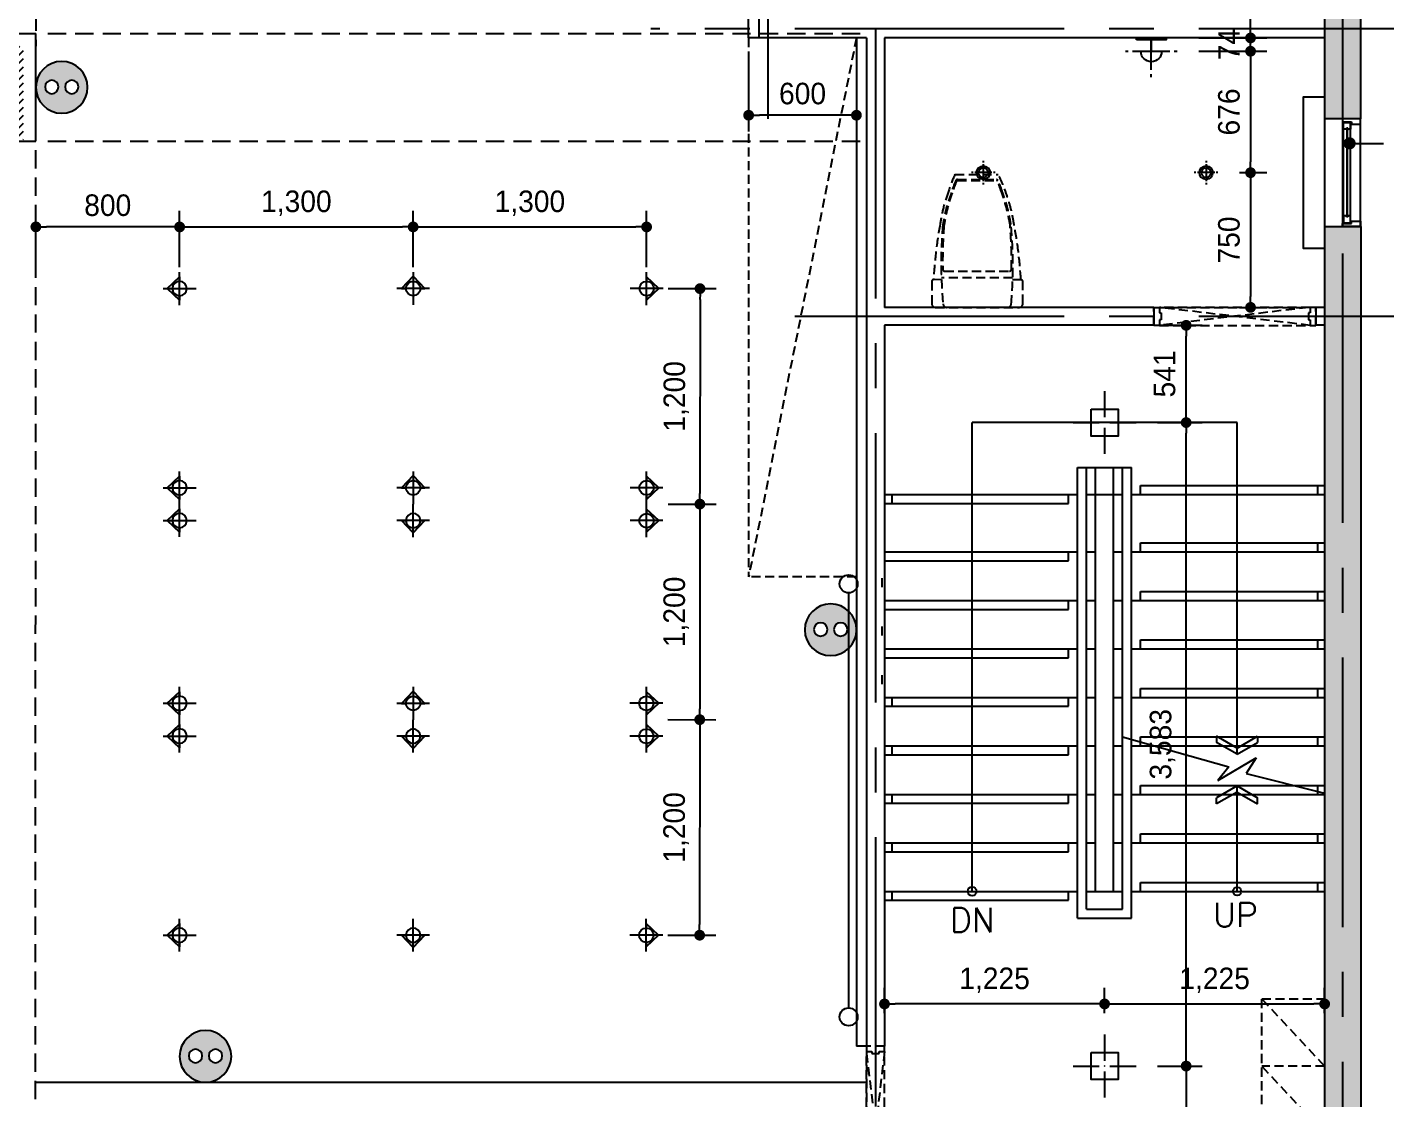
# Model space of a CAD drawing. Header units: millimetres. Extents: x -224448 to 1592092, y -164641 to 319001.
# Drawn here: x 162102 to 169665, y 153544 to 159510 of the extents above; entities that cross this region are included whole.
import ezdxf
from ezdxf.enums import TextEntityAlignment as Align

# ---------------------------------------------------------------- set-up
doc = ezdxf.new("R2010")
doc.units = ezdxf.units.MM
for name, pattern in [('CENTER2', [1.125, 0.75, -0.125, 0.125, -0.125]), ('HIDDEN', [9.525, 6.35, -3.175]), ('HIDDENX2', [19.05, 12.7, -6.35])]:
    doc.linetypes.add(name, pattern=pattern)
doc.layers.get('Defpoints').update_dxf_attribs({"color": 35})
for name, color, linetype in [('ARREA', 1, 'Continuous'), ('DIM', 3, 'Continuous'), ('I-CL-LIT', 7, 'Continuous'), ('I-LIGHT', 1, 'Continuous'), ('I-SYM', 4, 'Continuous'), ('I_CON', 2, 'Continuous'), ('I_FUR', 6, 'Continuous'), ('I_HAT', 8, 'Continuous'), ('I_WALL', 3, 'Continuous'), ('I_WIN', 5, 'Continuous'), ('LIG', 6, 'Continuous')]:
    doc.layers.add(name, color=color, linetype=linetype)
doc.styles.add('IABU-글꼴스타일', font='')
doc.styles.add('ROMANS', font='romans', dxfattribs={"height": 135})
doc.styles.get('IABU-글꼴스타일').set_extended_font_data('HY울릉도L')
doc.dimstyles.new('IABC-100 (SUB)', dxfattribs={"dimscale": 60, "dimtxt": 2, "dimasz": 1, "dimexe": 1.5, "dimexo": 2, "dimgap": 1, "dimtad": 1, "dimdec": 0, "dimdsep": 46, "dimlunit": 6, "dimtxsty": 'IABU-글꼴스타일', "dimblk": '1234_Dot', "dimcen": 1, "dimclrd": 4, "dimclre": 4, "dimclrt": 7, "dimadec": 0, "dimazin": 0, "dimtfac": 1, "dimtdec": 0, "dimtix": 1, "dimtmove": 2, "dimatfit": 3, "dimldrblk": '1234_Dot', "dimfxl": 2, "dimtolj": 1, "dimtzin": 0, "dimarcsym": 0})

# ---------------------------------------------------------------- blocks, each defined once
blk = doc.blocks.new('j 10')
at = {"layer": 'I_FUR', "color": 8, "linetype": 'HIDDEN', "ltscale": 8}
for p, q in [((300474.4, 48441.6), (300574.4, 48441.6)), ((300474.4, 48411.6), (300474.4, 48441.6)), ((300474.4, 48441.6), (300474.4, 48441.6)), ((300474.4, 48411.6), (300474.4, 47571.6)), ((300504.4, 48411.6), (300474.4, 48411.6)), ((300474.4, 47571.6), (300574.4, 48411.6)), ((300574.4, 47581.6), (300474.4, 48411.6)), ((300504.4, 48401.6), (300504.4, 48411.6)), ((300574.4, 48411.6), (300544.4, 48411.6)), ((300544.4, 48411.6), (300544.4, 48401.6)), ((300574.4, 48441.6), (300574.4, 48411.6)), ((300574.4, 47571.6), (300574.4, 48411.6)), ((300574.4, 48411.6), (300574.4, 47581.6)), ((300544.4, 48401.6), (300504.4, 48401.6)), ((300504.4, 47571.6), (300474.4, 47571.6)), ((300474.4, 47571.6), (300474.4, 47541.6)), ((300544.4, 47581.6), (300504.4, 47581.6)), ((300504.4, 47581.6), (300504.4, 47571.6)), ((300544.4, 47571.6), (300544.4, 47581.6)), ((300574.4, 47571.6), (300544.4, 47571.6)), ((300574.4, 47541.6), (300574.4, 47571.6)), ((300474.4, 47541.6), (300574.4, 47541.6)), ((300474.4, 47541.6), (300474.4, 47541.6))]:
    blk.add_line(p, q, dxfattribs=at)
blk = doc.blocks.new('ff')
at = {"layer": 'I_WIN', "linetype": 'Continuous'}
for p, q in [((43740, 8610), (43710, 8610)), ((43710, 8610), (43710, 8519.1)), ((43727.4, 8510.1), (43727.4, 8559.1)), ((43727.4, 8559.1), (43740, 8559.1)), ((43730.7, 8514.8), (43730.7, 8554.8)), ((43730.7, 8554.8), (43768.7, 8554.8)), ((44289.3, 8554.8), (43730.7, 8554.8)), ((43740, 8559.1), (43740, 8610)), ((43768.7, 8554.8), (43768.7, 8540.1)), ((44289.3, 8554.8), (44251.3, 8554.8)), ((44251.3, 8554.8), (44251.3, 8540.1)), ((44289.3, 8554.8), (44251.3, 8554.8)), ((44251.3, 8554.8), (44251.3, 8540.1)), ((44280, 8561.1), (44280, 8610)), ((44280, 8610), (44310, 8610)), ((44280, 8559), (44280, 8561.1)), ((44292.6, 8559), (44280, 8559)), ((44289.3, 8514.8), (44289.3, 8554.8)), ((44289.3, 8514.8), (44289.3, 8554.8)), ((44292.6, 8510), (44292.6, 8559)), ((44310, 8610), (44310, 8519.1)), ((44310, 8610), (44310, 8519)), ((43710, 8519.1), (43710, 8510.1)), ((43710, 8510.1), (43727.4, 8510.1)), ((43768.7, 8514.8), (43730.7, 8514.8)), ((44289.3, 8514.8), (43730.7, 8514.8)), ((43768.7, 8540.1), (43763.2, 8538.3)), ((43763.2, 8538.3), (43763.2, 8531.9)), ((44256.8, 8537.1), (43763.2, 8537.1)), ((43763.2, 8533.1), (44256.8, 8533.1)), ((43763.2, 8531.9), (43768.7, 8530.1)), ((43768.7, 8540.9), (43771.5, 8539.5)), ((43768.7, 8529.3), (43771.5, 8530.7)), ((43768.7, 8530.1), (43768.7, 8514.8)), ((43771.5, 8539.5), (43772, 8538.5)), ((43771.5, 8530.7), (43772, 8531.7)), ((43772, 8538.5), (43772.5, 8537.1)), ((43772, 8531.7), (43772.5, 8533.1)), ((44248, 8538.5), (44247.5, 8537.1)), ((44248, 8538.5), (44247.5, 8537.1)), ((44248, 8531.7), (44247.5, 8533.1)), ((44248, 8531.7), (44247.5, 8533.1)), ((44248.5, 8539.5), (44248, 8538.5)), ((44248.5, 8539.5), (44248, 8538.5)), ((44248.5, 8530.7), (44248, 8531.7)), ((44248.5, 8530.7), (44248, 8531.7)), ((44251.3, 8540.9), (44248.5, 8539.5)), ((44251.3, 8540.9), (44248.5, 8539.5)), ((44251.3, 8529.3), (44248.5, 8530.7)), ((44251.3, 8529.3), (44248.5, 8530.7)), ((44251.3, 8540.1), (44256.8, 8538.3)), ((44251.3, 8540.1), (44256.8, 8538.3)), ((44256.8, 8531.9), (44251.3, 8530.1)), ((44256.8, 8531.9), (44251.3, 8530.1)), ((44251.3, 8530.1), (44251.3, 8514.8)), ((44251.3, 8530.1), (44251.3, 8514.8)), ((44251.3, 8514.8), (44289.3, 8514.8)), ((44251.3, 8514.8), (44289.3, 8514.8)), ((44254.8, 8537.1), (44254.8, 8533.1)), ((44254.8, 8537.1), (44254.8, 8533.1)), ((44256.8, 8538.3), (44256.8, 8531.9)), ((44256.8, 8538.3), (44256.8, 8531.9)), ((44310, 8510), (44292.6, 8510)), ((44310, 8519.1), (44310, 8510.1)), ((44310, 8519), (44310, 8510))]:
    blk.add_line(p, q, dxfattribs=at)
blk.add_lwpolyline([(44310, 8610), (43710, 8610), (43710, 8510.1), (44310, 8510.1)], dxfattribs=at)
blk = doc.blocks.new('l2')
blk.add_circle((354296.1, 53893.4), 37.5)
at = {"layer": 'I-CL-LIT', "color": 1}
for p, q in [((354296.1, 53959), (354296.1, 53950.3)), ((354296.1, 53941.5), (354296.1, 53845.2)), ((354239.2, 53893.4), (354230.5, 53893.4)), ((354344.3, 53893.4), (354248, 53893.4)), ((354361.8, 53893.4), (354353.1, 53893.4)), ((354296.1, 53836.4), (354296.1, 53827.7))]:
    blk.add_line(p, q, dxfattribs=at)
blk.add_circle((354296.1, 53893.4), 26.3, dxfattribs=at)
blk = doc.blocks.new('SP01')
at = {"layer": 'I-LIGHT'}
blk.add_hatch(color=1, dxfattribs=at).paths.add_polyline_path([(2182615.6, -1632809.5), (2182550.9, -1632878.3), (2182575.6, -1632878.3, -1), (2182655.6, -1632878.3), (2182680.2, -1632878.3)])
at = {"layer": 'I-LIGHT', "color": 1}
for p, q in [((2182615.6, -1632809.5), (2182550.9, -1632878.3)), ((2182615.6, -1632786.8), (2182615.6, -1632969.8)), ((2182615.6, -1632809.5), (2182680.2, -1632878.3)), ((2182707.1, -1632878.3), (2182524.1, -1632878.3)), ((2182550.9, -1632878.3), (2182575.6, -1632878.3)), ((2182655.6, -1632878.3), (2182680.2, -1632878.3))]:
    blk.add_line(p, q, dxfattribs=at)
at = {"layer": 'I-LIGHT', "color": 4}
blk.add_circle((2182615.6, -1632878.3), 40, dxfattribs=at)
blk = doc.blocks.new('콘센트')
at = {"ltscale": 50}
h = blk.add_hatch(color=150, dxfattribs=at)
h.dxf.hatch_style = 1
edge = h.paths.add_edge_path()
edge.add_arc((-34286.2, -6087.5), 100, 0, 360)
edge = h.paths.add_edge_path(flags=16)
edge.add_arc((-34247.6, -6089), 26, 0, 360)
edge = h.paths.add_edge_path(flags=16)
edge.add_arc((-34324.9, -6089), 26, 0, 360)
at = {"color": 150, "ltscale": 50}
for centre, radius in [((-34286.2, -6087.5), 100), ((-34324.9, -6089), 26), ((-34247.6, -6089), 26)]:
    blk.add_circle(centre, radius, dxfattribs=at)
blk = doc.blocks.new('j855')
at = {"layer": 'I-LIGHT'}
for p, q in [((96735.3, 140572.4), (96735.3, 140427.4)), ((96560.3, 140397.4), (96705.3, 140397.4)), ((96735.3, 140398.4), (96735.3, 140396.4)), ((96765.3, 140397.4), (96910.3, 140397.4)), ((96735.3, 140367.4), (96735.3, 140222.4))]:
    blk.add_line(p, q, dxfattribs=at)
at = {"layer": 'I-LIGHT', "ltscale": 50}
blk.add_lwpolyline([(96660.3, 140472.4), (96810.3, 140472.4), (96810.3, 140322.4), (96660.3, 140322.4)], close=True, dxfattribs=at)
at = {"layer": 'I-LIGHT'}
blk.add_lwpolyline([(96736.3, 140397.4), (96735.3, 140397.4), (96734.3, 140397.4)], dxfattribs=at)
blk = doc.blocks.new('B-03')
at = {"layer": 'LIG', "color": 1}
for p, q in [((0, 218.1), (0, 202.1)), ((0, 178.1), (0, 10)), ((-144, 74.1), (-128, 74.1)), ((-104, 74.1), (104, 74.1)), ((128, 74.1), (144, 74.1))]:
    blk.add_line(p, q, dxfattribs=at)
at = {"layer": 'LIG', "color": 6}
for p, q in [((-58.5, 73.9), (58.5, 73.9)), ((0, 10), (0, 73.9))]:
    blk.add_line(p, q, dxfattribs=at)
at = {"layer": 'LIG', "color": 3}
blk.add_lwpolyline([(-82.7, 10), (-82.7, 0), (82.7, 0), (82.7, 10)], close=True, dxfattribs=at)
at = {"layer": 'LIG', "color": 6}
blk.add_arc((0, 73.9), 58.5, 0, 180, dxfattribs=at)
blk = doc.blocks.new('j512')
at = {"layer": 'LIG'}
blk.add_blockref('B-03', (99844, 140240), dxfattribs=at)
blk = doc.blocks.new('1234_Dot')
at = {"color": 0, "linetype": 'ByBlock', "lineweight": -2}
blk.add_line((-0.5, 0), (-1, 0), dxfattribs=at)
at = {"color": 0, "linetype": 'ByBlock', "const_width": 0.5}
blk.add_lwpolyline([(-0.25, 0, 1), (0.25, 0, 1)], format="xyb", close=True, dxfattribs=at)
blk = doc.blocks.new('*D634')
at = {"layer": 'Defpoints', "color": 0, "ltscale": 50, "transparency": 16777216}
for p in [(168274.9, 153726.6), (168310.1, 152600.4), (168554, 152600.4)]:
    blk.add_point(p, dxfattribs=at)
at = {"layer": 'DIM', "color": 4, "lineweight": -2, "ltscale": 50, "transparency": 16777216}
for p, q in [((168394.9, 153726.6), (168644, 153726.6)), ((168554, 153666.6), (168554, 152660.4)), ((168430.1, 152600.4), (168644, 152600.4))]:
    blk.add_line(p, q, dxfattribs=at)
at = {"layer": 'DIM', "color": 4, "lineweight": -2, "ltscale": 50, "transparency": 16777216, "xscale": 60, "yscale": 60, "zscale": 60}
for p, rotation in [((168554, 153726.6), 90), ((168554, 152600.4), 270)]:
    blk.add_blockref('1234_Dot', p, dxfattribs=dict(at, rotation=rotation))
at = {"layer": 'DIM', "color": 7, "ltscale": 50, "transparency": 16777216, "insert": (168422.5, 153163.5), "char_height": 120, "attachment_point": 5, "rotation": 90, "style": 'IABU-글꼴스타일'}
blk.add_mtext('\\A1;1,126', dxfattribs=at)
blk = doc.blocks.new('*D635')
at = {"layer": 'Defpoints', "color": 0, "ltscale": 50, "transparency": 16777216}
for p in [(168274.9, 157309.3), (168554, 157309.3), (168274.9, 153726.6)]:
    blk.add_point(p, dxfattribs=at)
at = {"layer": 'DIM', "color": 4, "lineweight": -2, "ltscale": 50, "transparency": 16777216}
for p, q in [((168394.9, 157309.3), (168644, 157309.3)), ((168554, 153786.6), (168554, 157249.3)), ((168394.9, 153726.6), (168644, 153726.6))]:
    blk.add_line(p, q, dxfattribs=at)
at = {"layer": 'DIM', "color": 4, "lineweight": -2, "ltscale": 50, "transparency": 16777216, "xscale": 60, "yscale": 60, "zscale": 60}
for p, rotation in [((168554, 157309.3), 90), ((168554, 153726.6), 270)]:
    blk.add_blockref('1234_Dot', p, dxfattribs=dict(at, rotation=rotation))
at = {"layer": 'DIM', "color": 7, "ltscale": 50, "transparency": 16777216, "insert": (168422.5, 155517.9), "char_height": 120, "attachment_point": 5, "rotation": 90, "style": 'IABU-글꼴스타일'}
blk.add_mtext('\\A1;3,583', dxfattribs=at)
blk = doc.blocks.new('*D636')
at = {"layer": 'Defpoints', "color": 0, "ltscale": 50, "transparency": 16777216}
for p in [(168274.9, 157850.5), (168554, 157850.5), (168274.9, 157309.3)]:
    blk.add_point(p, dxfattribs=at)
at = {"layer": 'DIM', "color": 4, "lineweight": -2, "ltscale": 50, "transparency": 16777216}
for p, q in [((168394.9, 157850.5), (168644, 157850.5)), ((168554, 157369.3), (168554, 157790.5)), ((168394.9, 157309.3), (168644, 157309.3))]:
    blk.add_line(p, q, dxfattribs=at)
at = {"layer": 'DIM', "color": 4, "lineweight": -2, "ltscale": 50, "transparency": 16777216, "xscale": 60, "yscale": 60, "zscale": 60}
for p, rotation in [((168554, 157850.5), 90), ((168554, 157309.3), 270)]:
    blk.add_blockref('1234_Dot', p, dxfattribs=dict(at, rotation=rotation))
at = {"layer": 'DIM', "color": 7, "ltscale": 50, "transparency": 16777216, "insert": (168434, 157579.9), "char_height": 120, "attachment_point": 5, "rotation": 90, "style": 'IABU-글꼴스타일'}
blk.add_mtext('\\A1;541', dxfattribs=at)
blk = doc.blocks.new('*D637')
at = {"layer": 'Defpoints', "color": 0, "ltscale": 50, "transparency": 16777216}
for p in [(166874.9, 154072.3), (166874.9, 153901.6), (168099.9, 153901.6)]:
    blk.add_point(p, dxfattribs=at)
at = {"layer": 'DIM', "color": 4, "lineweight": -2, "ltscale": 50, "transparency": 16777216}
for p, q in [((166874.9, 154021.6), (166874.9, 154162.3)), ((168099.9, 154021.6), (168099.9, 154162.3)), ((168039.9, 154072.3), (166934.9, 154072.3))]:
    blk.add_line(p, q, dxfattribs=at)
at = {"layer": 'DIM', "color": 4, "lineweight": -2, "ltscale": 50, "transparency": 16777216, "xscale": 60, "yscale": 60, "zscale": 60, "rotation": 180}
blk.add_blockref('1234_Dot', (166874.9, 154072.3), dxfattribs=at)
at = {"layer": 'DIM', "color": 4, "lineweight": -2, "ltscale": 50, "transparency": 16777216, "xscale": 60, "yscale": 60, "zscale": 60}
blk.add_blockref('1234_Dot', (168099.9, 154072.3), dxfattribs=at)
at = {"layer": 'DIM', "color": 7, "ltscale": 50, "transparency": 16777216, "insert": (167487.4, 154203.7), "char_height": 120, "attachment_point": 5, "style": 'IABU-글꼴스타일'}
blk.add_mtext('\\A1;1,225', dxfattribs=at)
blk = doc.blocks.new('*D638')
at = {"layer": 'Defpoints', "color": 0, "ltscale": 50, "transparency": 16777216}
for p in [(169324.9, 154072.3), (168099.9, 153901.6), (169324.9, 153901.6)]:
    blk.add_point(p, dxfattribs=at)
at = {"layer": 'DIM', "color": 4, "lineweight": -2, "ltscale": 50, "transparency": 16777216}
for p, q in [((168099.9, 154021.6), (168099.9, 154162.3)), ((169324.9, 154021.6), (169324.9, 154162.3)), ((168159.9, 154072.3), (169264.9, 154072.3))]:
    blk.add_line(p, q, dxfattribs=at)
at = {"layer": 'DIM', "color": 4, "lineweight": -2, "ltscale": 50, "transparency": 16777216, "xscale": 60, "yscale": 60, "zscale": 60, "rotation": 180}
blk.add_blockref('1234_Dot', (168099.9, 154072.3), dxfattribs=at)
at = {"layer": 'DIM', "color": 4, "lineweight": -2, "ltscale": 50, "transparency": 16777216, "xscale": 60, "yscale": 60, "zscale": 60}
blk.add_blockref('1234_Dot', (169324.9, 154072.3), dxfattribs=at)
at = {"layer": 'DIM', "color": 7, "ltscale": 50, "transparency": 16777216, "insert": (168712.4, 154203.7), "char_height": 120, "attachment_point": 5, "style": 'IABU-글꼴스타일'}
blk.add_mtext('\\A1;1,225', dxfattribs=at)
blk = doc.blocks.new('*D639')
at = {"layer": 'Defpoints', "color": 0, "ltscale": 50, "transparency": 16777216}
for p in [(168504, 159376.4), (168730.6, 158700.5), (168912.5, 158700.5)]:
    blk.add_point(p, dxfattribs=at)
at = {"layer": 'DIM', "color": 4, "lineweight": -2, "ltscale": 50, "transparency": 16777216}
for p, q in [((168624, 159376.4), (169002.5, 159376.4)), ((168912.5, 159316.4), (168912.5, 158760.5)), ((168850.6, 158700.5), (169002.5, 158700.5))]:
    blk.add_line(p, q, dxfattribs=at)
at = {"layer": 'DIM', "color": 4, "lineweight": -2, "ltscale": 50, "transparency": 16777216, "xscale": 60, "yscale": 60, "zscale": 60}
for p, rotation in [((168912.5, 159376.4), 90), ((168912.5, 158700.5), 270)]:
    blk.add_blockref('1234_Dot', p, dxfattribs=dict(at, rotation=rotation))
at = {"layer": 'DIM', "color": 7, "ltscale": 50, "transparency": 16777216, "insert": (168792.5, 159038.5), "char_height": 120, "attachment_point": 5, "rotation": 90, "style": 'IABU-글꼴스타일'}
blk.add_mtext('\\A1;676', dxfattribs=at)
blk = doc.blocks.new('*D640')
at = {"layer": 'Defpoints', "color": 0, "ltscale": 50, "transparency": 16777216}
for p in [(168730.6, 158700.5), (168730.6, 157950.5), (168912.5, 157950.5)]:
    blk.add_point(p, dxfattribs=at)
at = {"layer": 'DIM', "color": 4, "lineweight": -2, "ltscale": 50, "transparency": 16777216}
for p, q in [((168850.6, 158700.5), (169002.5, 158700.5)), ((168912.5, 158640.5), (168912.5, 158010.5)), ((168850.6, 157950.5), (169002.5, 157950.5))]:
    blk.add_line(p, q, dxfattribs=at)
at = {"layer": 'DIM', "color": 4, "lineweight": -2, "ltscale": 50, "transparency": 16777216, "xscale": 60, "yscale": 60, "zscale": 60}
for p, rotation in [((168912.5, 158700.5), 90), ((168912.5, 157950.5), 270)]:
    blk.add_blockref('1234_Dot', p, dxfattribs=dict(at, rotation=rotation))
at = {"layer": 'DIM', "color": 7, "ltscale": 50, "transparency": 16777216, "insert": (168792.5, 158325.5), "char_height": 120, "attachment_point": 5, "rotation": 90, "style": 'IABU-글꼴스타일'}
blk.add_mtext('\\A1;750', dxfattribs=at)
blk = doc.blocks.new('*D641')
at = {"layer": 'Defpoints', "color": 0, "ltscale": 50, "transparency": 16777216}
for p in [(168504, 159450.5), (168912.5, 159450.5), (168504, 159376.4)]:
    blk.add_point(p, dxfattribs=at)
at = {"layer": 'DIM', "color": 4, "lineweight": -2, "ltscale": 50, "transparency": 16777216}
for p, q in [((168912.5, 159510.5), (168912.5, 159570.5)), ((168624, 159450.5), (169002.5, 159450.5)), ((168912.5, 159376.4), (168912.5, 159450.5)), ((168624, 159376.4), (169002.5, 159376.4)), ((168912.5, 159316.4), (168912.5, 159256.4))]:
    blk.add_line(p, q, dxfattribs=at)
at = {"layer": 'DIM', "color": 4, "lineweight": -2, "ltscale": 50, "transparency": 16777216, "xscale": 60, "yscale": 60, "zscale": 60}
for p, rotation in [((168912.5, 159450.5), 270), ((168912.5, 159376.4), 90)]:
    blk.add_blockref('1234_Dot', p, dxfattribs=dict(at, rotation=rotation))
at = {"layer": 'DIM', "color": 7, "ltscale": 50, "transparency": 16777216, "insert": (168792.5, 159413.5), "char_height": 120, "attachment_point": 5, "rotation": 90, "style": 'IABU-글꼴스타일'}
blk.add_mtext('\\A1;74', dxfattribs=at)
blk = doc.blocks.new('*D883')
at = {"layer": 'Defpoints', "color": 0, "ltscale": 50, "transparency": 16777216}
for p in [(166118.6, 159450.5), (166718.6, 159450.5), (166118.6, 159020.2)]:
    blk.add_point(p, dxfattribs=at)
at = {"layer": 'DIM', "color": 4, "lineweight": -2, "ltscale": 50, "transparency": 16777216}
for p, q in [((166118.6, 159330.5), (166118.6, 158930.2)), ((166718.6, 159330.5), (166718.6, 158930.2)), ((166658.6, 159020.2), (166178.6, 159020.2))]:
    blk.add_line(p, q, dxfattribs=at)
at = {"layer": 'DIM', "color": 4, "lineweight": -2, "ltscale": 50, "transparency": 16777216, "xscale": 60, "yscale": 60, "zscale": 60, "rotation": 180}
blk.add_blockref('1234_Dot', (166118.6, 159020.2), dxfattribs=at)
at = {"layer": 'DIM', "color": 4, "lineweight": -2, "ltscale": 50, "transparency": 16777216, "xscale": 60, "yscale": 60, "zscale": 60}
blk.add_blockref('1234_Dot', (166718.6, 159020.2), dxfattribs=at)
at = {"layer": 'DIM', "color": 7, "ltscale": 50, "transparency": 16777216, "insert": (166418.6, 159140.2), "char_height": 120, "attachment_point": 5, "style": 'IABU-글꼴스타일'}
blk.add_mtext('\\A1;600', dxfattribs=at)
blk = doc.blocks.new('*D1012')
at = {"layer": 'Defpoints', "color": 0, "ltscale": 50, "transparency": 16777216}
for p in [(164251.1, 158398.3), (162951.1, 158055), (164251.1, 158055)]:
    blk.add_point(p, dxfattribs=at)
at = {"layer": 'DIM', "color": 4, "lineweight": -2, "ltscale": 50, "transparency": 16777216}
for p, q in [((162951.1, 158175), (162951.1, 158488.3)), ((164251.1, 158175), (164251.1, 158488.3)), ((163011.1, 158398.3), (164191.1, 158398.3))]:
    blk.add_line(p, q, dxfattribs=at)
at = {"layer": 'DIM', "color": 4, "lineweight": -2, "ltscale": 50, "transparency": 16777216, "xscale": 60, "yscale": 60, "zscale": 60, "rotation": 180}
blk.add_blockref('1234_Dot', (162951.1, 158398.3), dxfattribs=at)
at = {"layer": 'DIM', "color": 4, "lineweight": -2, "ltscale": 50, "transparency": 16777216, "xscale": 60, "yscale": 60, "zscale": 60}
blk.add_blockref('1234_Dot', (164251.1, 158398.3), dxfattribs=at)
at = {"layer": 'DIM', "color": 7, "ltscale": 50, "transparency": 16777216, "insert": (163601.1, 158529.8), "char_height": 120, "attachment_point": 5, "style": 'IABU-글꼴스타일'}
blk.add_mtext('\\A1;1,300', dxfattribs=at)
blk = doc.blocks.new('*D1013')
at = {"layer": 'Defpoints', "color": 0, "ltscale": 50, "transparency": 16777216}
for p in [(162150.9, 158398.7), (162150.7, 158055.6), (162951.1, 158055.2)]:
    blk.add_point(p, dxfattribs=at)
at = {"layer": 'DIM', "color": 4, "lineweight": -2, "ltscale": 50, "transparency": 16777216}
for p, q in [((162150.7, 158175.6), (162150.9, 158488.7)), ((162951.1, 158175.2), (162951.3, 158488.3)), ((162891.3, 158398.4), (162210.9, 158398.7))]:
    blk.add_line(p, q, dxfattribs=at)
at = {"layer": 'DIM', "color": 4, "lineweight": -2, "ltscale": 50, "transparency": 16777216, "xscale": 60, "yscale": 60, "zscale": 60}
for p, rotation in [((162150.9, 158398.7), 179.9718448280554), ((162951.3, 158398.3), 359.9718448280553)]:
    blk.add_blockref('1234_Dot', p, dxfattribs=dict(at, rotation=rotation))
at = {"layer": 'DIM', "color": 7, "ltscale": 50, "transparency": 16777216, "insert": (162551.1, 158518.5), "char_height": 120, "attachment_point": 5, "rotation": 359.97184, "style": 'IABU-글꼴스타일'}
blk.add_mtext('\\A1;800', dxfattribs=at)
blk = doc.blocks.new('*D1014')
at = {"layer": 'Defpoints', "color": 0, "ltscale": 50, "transparency": 16777216}
for p in [(165550.6, 158398.3), (164251.1, 158055.2), (165550.6, 158055.2)]:
    blk.add_point(p, dxfattribs=at)
at = {"layer": 'DIM', "color": 4, "lineweight": -2, "ltscale": 50, "transparency": 16777216}
for p, q in [((164251.1, 158175.2), (164251.1, 158488.3)), ((165550.6, 158175.2), (165550.6, 158488.3)), ((164311.1, 158398.3), (165490.6, 158398.3))]:
    blk.add_line(p, q, dxfattribs=at)
at = {"layer": 'DIM', "color": 4, "lineweight": -2, "ltscale": 50, "transparency": 16777216, "xscale": 60, "yscale": 60, "zscale": 60, "rotation": 180}
blk.add_blockref('1234_Dot', (164251.1, 158398.3), dxfattribs=at)
at = {"layer": 'DIM', "color": 4, "lineweight": -2, "ltscale": 50, "transparency": 16777216, "xscale": 60, "yscale": 60, "zscale": 60}
blk.add_blockref('1234_Dot', (165550.6, 158398.3), dxfattribs=at)
at = {"layer": 'DIM', "color": 7, "ltscale": 50, "transparency": 16777216, "insert": (164900.9, 158529.8), "char_height": 120, "attachment_point": 5, "style": 'IABU-글꼴스타일'}
blk.add_mtext('\\A1;1,300', dxfattribs=at)
blk = doc.blocks.new('*D1015')
at = {"layer": 'Defpoints', "color": 0, "ltscale": 50, "transparency": 16777216}
for p in [(165550.6, 158055), (165549.9, 156855.2), (165847.1, 156855.1)]:
    blk.add_point(p, dxfattribs=at)
at = {"layer": 'DIM', "color": 4, "lineweight": -2, "ltscale": 50, "transparency": 16777216}
for p, q in [((165670.6, 158054.9), (165937.8, 158054.8)), ((165847.8, 157994.8), (165847.2, 156915.1)), ((165669.9, 156855.2), (165937.1, 156855))]:
    blk.add_line(p, q, dxfattribs=at)
at = {"layer": 'DIM', "color": 4, "lineweight": -2, "ltscale": 50, "transparency": 16777216, "xscale": 60, "yscale": 60, "zscale": 60}
for p, rotation in [((165847.8, 158054.8), 89.96723313419238), ((165847.1, 156855.1), 269.9672331341924)]:
    blk.add_blockref('1234_Dot', p, dxfattribs=dict(at, rotation=rotation))
at = {"layer": 'DIM', "color": 7, "ltscale": 50, "transparency": 16777216, "insert": (165716, 157455), "char_height": 120, "attachment_point": 5, "rotation": 89.96723, "style": 'IABU-글꼴스타일'}
blk.add_mtext('\\A1;1,200', dxfattribs=at)
blk = doc.blocks.new('*D1016')
at = {"layer": 'Defpoints', "color": 0, "ltscale": 50, "transparency": 16777216}
for p in [(165549.9, 156855.2), (165549.2, 155655.2), (165846.4, 155655.1)]:
    blk.add_point(p, dxfattribs=at)
at = {"layer": 'DIM', "color": 4, "lineweight": -2, "ltscale": 50, "transparency": 16777216}
for p, q in [((165669.9, 156855.2), (165937.1, 156855)), ((165847.1, 156795.1), (165846.5, 155715.1)), ((165669.2, 155655.2), (165936.4, 155655))]:
    blk.add_line(p, q, dxfattribs=at)
at = {"layer": 'DIM', "color": 4, "lineweight": -2, "ltscale": 50, "transparency": 16777216, "xscale": 60, "yscale": 60, "zscale": 60}
for p, rotation in [((165847.1, 156855.1), 89.96723313419285), ((165846.4, 155655.1), 269.9672331341929)]:
    blk.add_blockref('1234_Dot', p, dxfattribs=dict(at, rotation=rotation))
at = {"layer": 'DIM', "color": 7, "ltscale": 50, "transparency": 16777216, "insert": (165715.4, 156255.1), "char_height": 120, "attachment_point": 5, "rotation": 89.96723, "style": 'IABU-글꼴스타일'}
blk.add_mtext('\\A1;1,200', dxfattribs=at)
blk = doc.blocks.new('*D1017')
at = {"layer": 'Defpoints', "color": 0, "ltscale": 50, "transparency": 16777216}
for p in [(165549.2, 155655.2), (165548.6, 154455.2), (165845.8, 154455.1)]:
    blk.add_point(p, dxfattribs=at)
at = {"layer": 'DIM', "color": 4, "lineweight": -2, "ltscale": 50, "transparency": 16777216}
for p, q in [((165669.2, 155655.2), (165936.4, 155655)), ((165846.4, 155595.1), (165845.8, 154515.1)), ((165668.6, 154455.2), (165935.8, 154455))]:
    blk.add_line(p, q, dxfattribs=at)
at = {"layer": 'DIM', "color": 4, "lineweight": -2, "ltscale": 50, "transparency": 16777216, "xscale": 60, "yscale": 60, "zscale": 60}
for p, rotation in [((165846.4, 155655.1), 89.96723313419231), ((165845.8, 154455.1), 269.9672331341923)]:
    blk.add_blockref('1234_Dot', p, dxfattribs=dict(at, rotation=rotation))
at = {"layer": 'DIM', "color": 7, "ltscale": 50, "transparency": 16777216, "insert": (165714.7, 155055.1), "char_height": 120, "attachment_point": 5, "rotation": 89.96723, "style": 'IABU-글꼴스타일'}
blk.add_mtext('\\A1;1,200', dxfattribs=at)

msp = doc.modelspace()

# ---------------------------------------------------------------- hatches: boundary and pattern name
at = {"layer": 'I-SYM', "linetype": 'Continuous', "ltscale": 0.5}
h = msp.add_hatch(color=9, dxfattribs=at)
h.dxf.hatch_style = 1
edge = h.paths.add_edge_path()
edge.add_arc((169463.923, 158863.591), 34.266, 0, 360)
at = {"layer": 'I_HAT', "true_color": 0x000000}
h = msp.add_hatch(color=18, dxfattribs=at)
h.dxf.hatch_style = 1
h.paths.add_polyline_path([(169524.894, 159500.492), (169424.894, 159500.492), (169424.894, 159000.492), (169433.974, 159000.492), (169524.894, 159000.492)])
h.paths.add_polyline_path([(169424.894, 159500.492), (169324.894, 159500.492), (169324.894, 159350.492), (169324.894, 159000.492), (169424.894, 159000.492)])
h.paths.add_polyline_path([(169524.894, 163150.492), (169424.894, 163150.492), (169424.894, 159500.492), (169524.894, 159500.492)])
h.paths.add_polyline_path([(169424.894, 163150.492), (169324.894, 163150.492), (169324.894, 162150.492), (169324.894, 159500.492), (169424.894, 159500.492)])
h.paths.add_polyline_path([(169524.894, 164400.492), (169424.894, 164400.492), (169424.894, 164300.492), (169524.894, 164300.492)])
h.paths.add_polyline_path([(169424.894, 164400.492), (168924.894, 164400.492), (168924.894, 164300.492), (169424.894, 164300.492)])
h.paths.add_polyline_path([(169424.894, 164300.492), (168924.894, 164300.492), (168924.894, 164200.492), (169324.894, 164200.492), (169324.894, 163150.492), (169424.894, 163150.492)])
h.paths.add_polyline_path([(169524.894, 164200.492), (169524.894, 164300.492), (169424.894, 164300.492), (169424.894, 163150.492), (169524.894, 163150.492)])
at = {"layer": 'I_HAT'}
h = msp.add_hatch(dxfattribs=at)
h.set_pattern_fill('ANSI31', color=256, scale=10)
h.set_pattern_definition([(45, (33682.13, 10146.922), (-22.4506403, 22.4506403), [])])
h.paths.add_polyline_path([(162081.116, 159405.492), (161758.116, 159405.492), (161758.116, 158885.492), (162081.116, 158885.492)])
h.paths.add_polyline_path([(162078.116, 152780.492), (161758.116, 152780.492), (161758.116, 152600.492), (162078.116, 152600.492)])
h.paths.add_polyline_path([(162078.116, 152600.492), (161758.116, 152600.492), (161758.116, 152500.492), (162078.116, 152500.492)])
h.paths.add_polyline_path([(162078.116, 152500.412), (161758.116, 152500.412), (161758.116, 152495.728), (162078.116, 152495.728)])
h.paths.add_polyline_path([(162078.116, 152495.728), (161758.116, 152495.728), (161758.116, 152477.374), (162078.116, 152477.374)])
h.paths.add_polyline_path([(162078.116, 152477.374), (161758.116, 152477.374), (161758.116, 152473.374), (162078.116, 152473.374)])
h.paths.add_polyline_path([(162078.116, 152473.374), (161758.116, 152473.374), (161758.116, 152455.728), (162078.116, 152455.728)])
h.paths.add_polyline_path([(162078.116, 152455.728), (161758.116, 152455.728), (161758.116, 152400.492), (162078.116, 152400.492)])
h.paths.add_polyline_path([(161551.22, 155574.42), (161551.22, 156091.563), (161348.363, 156091.563), (161348.363, 155574.42)], flags=9)
h.paths.add_polyline_path([(161551.22, 152402.706), (161551.22, 152771.277), (161371.22, 152771.277), (161371.22, 152402.706)], flags=9)
h.paths.add_polyline_path([(169640.155, 158775.865), (170226.333, 158775.865), (170226.333, 158955.36), (169640.155, 158955.36)], flags=9)
h.paths.add_polyline_path([(167859.032, 158666.981), (168777.141, 158666.981), (168777.141, 159039.684), (167859.032, 159039.684)], flags=9)
h.paths.add_polyline_path([(167231.482, 163496.715), (168422.294, 163496.715), (168422.294, 163869.418), (167231.482, 163869.418)], flags=9)
h.paths.add_polyline_path([(161824.905, 163540.812), (162743.015, 163540.812), (162743.015, 163913.515), (161824.905, 163913.515)], flags=9)
h.paths.add_polyline_path([(164042.865, 154904.292), (164688.271, 154904.292), (164688.271, 155276.995), (164042.865, 155276.995)], flags=9)
h.paths.add_polyline_path([(163809.717, 154377.695), (164436.656, 154377.695), (164436.656, 154589.262), (163809.717, 154589.262)], flags=9)
h.paths.add_polyline_path([(163808.605, 154580.284), (165405.768, 154580.284), (165405.768, 154785.807), (163808.605, 154785.807)], flags=9)
h.paths.add_polyline_path([(159352.449, 160624.65), (160886.803, 160624.65), (160886.803, 161522.46), (159352.449, 161522.46)], flags=9)
h.paths.add_polyline_path([(157036.369, 157215.883), (158132.293, 157215.883), (158132.293, 157619.778), (157036.369, 157619.778)], flags=9)
h.paths.add_polyline_path([(165949.992, 157665.883), (167045.916, 157665.883), (167045.916, 158069.778), (165949.992, 158069.778)], flags=9)
h.paths.add_polyline_path([(168515.844, 153450.883), (169322.773, 153450.883), (169322.773, 153854.777), (168515.844, 153854.777)], flags=9)
h.paths.add_polyline_path([(167700.866, 152695.883), (168507.795, 152695.883), (168507.795, 153099.777), (167700.866, 153099.777)], flags=9)
h.paths.add_polyline_path([(168639.83, 163499.849), (169293.498, 163499.849), (169293.498, 163903.2), (168639.83, 163903.2)], flags=9)
h.paths.add_polyline_path([(167433.247, 161286.818), (168163.546, 161286.818), (168163.546, 161690.713), (167433.247, 161690.713)], flags=9)
h.paths.add_polyline_path([(159081.147, 162743.645), (160177.071, 162743.645), (160177.071, 163147.539), (159081.147, 163147.539)], flags=9)
at = {"layer": 'I_HAT', "true_color": 0x000000}
h = msp.add_hatch(color=18, dxfattribs=at)
h.dxf.hatch_style = 1
h.paths.add_polyline_path([(169424.894, 152481.74), (169099.894, 152481.74), (169099.894, 152400.394), (169424.894, 152400.394)])
h.paths.add_polyline_path([(169526.577, 152481.74), (169424.894, 152481.74), (169424.894, 152400.394), (169526.577, 152400.394)])
h.paths.add_polyline_path([(169526.577, 157900.492), (169424.894, 157900.492), (169424.894, 152481.74), (169526.577, 152481.74)])
h.paths.add_polyline_path([(169424.894, 157900.492), (169324.894, 157900.492), (169324.894, 152700.492), (169324.894, 152600.394), (169099.894, 152599.695), (169099.894, 152481.74), (169424.894, 152481.74)])
h.paths.add_polyline_path([(169526.577, 158400.492), (169433.974, 158400.492), (169424.894, 158400.492), (169424.894, 157900.492), (169526.577, 157900.492)])
h.paths.add_polyline_path([(169424.894, 158400.492), (169324.894, 158400.492), (169324.894, 157900.492), (169424.894, 157900.492)])

# ---------------------------------------------------------------- linework, layer by layer
at = {"color": 9}
msp.add_line((162148.512, 153636.643), (166774.894, 153636.643), dxfattribs=at)
at = {"layer": 'ARREA', "color": 1, "linetype": 'CENTER2', "ltscale": 2000}
for p, q in [((166224.894, 165000.492), (166224.894, 158850.492)), ((169424.894, 165000.492), (169424.894, 151900.492)), ((170124.894, 159500.492), (165574.894, 159500.492)), ((166824.894, 159500.492), (166824.894, 151900.492)), ((170124.894, 157900.492), (166174.894, 157900.492))]:
    msp.add_line(p, q, dxfattribs=at)
at = {"layer": 'I-SYM', "color": 9, "linetype": 'Continuous', "ltscale": 0.5}
msp.add_line((169461.141, 158863.423), (169653.376, 158863.423), dxfattribs=at)
at = {"layer": 'I_CON', "color": 2}
for p, q in [((169524.894, 164200.492), (169524.894, 159000.492)), ((169324.894, 162150.492), (169324.894, 159350.492)), ((169324.894, 159350.492), (169324.894, 159000.492)), ((169324.894, 158400.492), (169324.894, 152700.492)), ((169526.577, 158400.492), (169526.577, 152400.044))]:
    msp.add_line(p, q, dxfattribs=at)
for points in [[(169524.894, 159000.492), (169324.894, 159000.492)], [(169324.894, 158400.492), (169524.894, 158400.492)]]:
    msp.add_lwpolyline(points, dxfattribs=at)
at = {"layer": 'I_FUR', "color": 8, "linetype": 'HIDDENX2', "ltscale": 8}
for p, q in [((162151.087, 162640.492), (162151.087, 159405.492)), ((162218.116, 159475.492), (166774.894, 159475.492)), ((162148.091, 152780.482), (162151.087, 158875.492)), ((162218.116, 158875.492), (166774.894, 158875.492))]:
    msp.add_line(p, q, dxfattribs=at)
at = {"layer": 'I_FUR', "color": 8, "linetype": 'HIDDEN', "ltscale": 8}
for p, q in [((166118.585, 159450.492), (166118.585, 156450.492)), ((166718.585, 159450.492), (166118.585, 156450.492)), ((167267.278, 158689.609), (167508.044, 158689.609)), ((167280.311, 158662.209), (167498.096, 158662.008)), ((167280.35, 158657.209), (167498.134, 158657.008)), ((167209.109, 158152.201), (167571.518, 158152.733)), ((167137.675, 158094.667), (167137.857, 157970.462)), ((167192.074, 158104.747), (167147.66, 158104.681)), ((167588.219, 158115.434), (167191.697, 158115.538)), ((167634.428, 158104.711), (167588.203, 158104.643)), ((167644.625, 157970.521), (167644.443, 158094.725)), ((167157.887, 157950.492), (167624.654, 157950.492)), ((166718.585, 156450.492), (166118.585, 156450.492)), ((169324.894, 153725.394), (168974.894, 154100.394)), ((169324.894, 153725.394), (168974.894, 153725.394)), ((169324.894, 153350.394), (168974.894, 153725.394))]:
    msp.add_line(p, q, dxfattribs=at)
at = {"layer": 'I_FUR'}
msp.add_line((166674.894, 156360.883), (166674.894, 154050.492), dxfattribs=at)
at = {"layer": 'I_FUR', "color": 6, "linetype": 'Continuous'}
msp.add_lwpolyline([(169324.894, 159120.492), (169204.894, 159120.492), (169204.894, 158280.492), (169324.894, 158280.492)], dxfattribs=at)
at = {"layer": 'I_FUR', "color": 8, "linetype": 'HIDDEN', "ltscale": 8}
msp.add_lwpolyline([(169324.894, 154100.394), (169324.894, 152600.394), (168974.894, 152600.394), (168974.894, 154100.394)], close=True, dxfattribs=at)
at = {"layer": 'I_FUR'}
for centre in [(166674.894, 156410.883), (166674.894, 154000.492)]:
    msp.add_circle(centre, 50, dxfattribs=at)
at = {"layer": 'I_FUR', "color": 8, "linetype": 'HIDDEN', "ltscale": 8}
for centre, radius, start, end in [((167824.847, 158418.213), 620.112, 154.0455193, 163.4051993), ((166676.718, 158273.084), 929.836, 8.6922206, 26.6125402), ((168103.551, 158275.18), 929.836, 159.8612415, 171.4760545), ((167824.847, 158418.213), 602.612, 156.7429463, 163.4051993), ((167824.847, 158418.213), 597.612, 156.7429463, 163.4051993), ((167280.389, 158652.21), 10, 90.4447726, 156.7429463), ((167280.389, 158652.21), 5, 90.4447726, 156.7429463), ((167498.173, 158652.008), 10, 23.5697569, 90.4447726), ((167498.173, 158652.008), 5, 23.5697569, 90.4447726), ((166984.529, 158421.138), 568.144, 17.2161496, 24.1971725), ((166984.532, 158421.138), 573.141, 17.2122936, 24.1918358), ((168104.706, 158266.31), 916.565, 159.2782179, 170.9115165), ((168104.273, 158275.176), 908.059, 159.7889864, 171.4446139), ((166675.995, 158273.079), 908.059, 8.7236612, 20.3792887), ((166675.995, 158273.079), 913.059, 8.7236612, 20.3792887), ((169672.653, 157963.495), 2528.937, 169.7615213, 176.7996026), ((169669.252, 158196.768), 2478.886, 175.0400574, 185.2847731), ((169667.426, 158214.427), 2468.886, 175.4504061, 181.2170364), ((165113.028, 158207.739), 2468.886, 358.9512387, 4.7178691), ((165102.871, 158182.039), 2486.537, 355.0464382, 5.2983839), ((165096.836, 157944.846), 2542.622, 3.6047998, 10.6239093), ((167209.094, 158162.201), 10, 181.2170364, 270.0841376), ((167571.503, 158162.733), 10, 270.0841376, 358.9512387), ((167147.675, 158094.681), 10, 90.0841376, 180.0841376), ((167634.443, 158094.711), 10, 0.0841376, 90.0841376), ((167157.857, 157970.492), 20, 180.0841376, 270.0841376), ((167220.801, 157970.462), 20, 180.0841376, 270.0841376), ((167560.349, 157970.341), 20, 270.0841376, 0.0841376), ((167624.625, 157970.492), 20, 270.0841376, 0.0841376)]:
    msp.add_arc(centre, radius, start, end, dxfattribs=at)
at = {"layer": 'I_HAT'}
for p, q in [((167362.394, 154699.316), (167362.394, 157309.316)), ((167362.394, 156589.316), (167362.394, 157309.316)), ((168837.394, 157309.316), (167362.394, 157309.316)), ((168837.394, 155462.66), (168837.394, 157309.316)), ((167949.894, 154549.316), (167949.894, 157059.316)), ((167949.894, 157059.316), (168249.894, 157059.316)), ((167999.894, 154599.316), (167999.894, 157059.316)), ((168049.894, 154699.316), (168049.894, 157059.316)), ((168149.894, 154699.316), (168149.894, 157059.316)), ((168199.894, 154599.316), (168199.894, 157059.316)), ((168249.894, 154549.316), (168249.894, 157059.316)), ((168299.894, 156959.316), (169324.894, 156959.316)), ((168299.894, 156909.316), (168299.894, 156959.316)), ((169284.894, 156959.316), (169284.894, 156909.316)), ((166874.894, 156909.316), (167949.894, 156909.316)), ((166874.894, 156859.316), (167899.894, 156859.316)), ((166914.894, 156909.316), (166914.894, 156859.316)), ((167899.894, 156859.316), (167899.894, 156909.316)), ((167999.894, 156909.316), (168049.894, 156909.316)), ((167999.894, 156909.316), (168199.894, 156909.316)), ((168149.894, 156909.316), (168199.894, 156909.316)), ((168249.894, 156909.316), (169324.894, 156909.316)), ((168299.894, 156639.316), (169324.894, 156639.316)), ((168299.894, 156589.316), (168299.894, 156639.316)), ((169284.894, 156639.316), (169284.894, 156589.316)), ((166874.894, 156589.316), (167949.894, 156589.316)), ((167899.894, 156539.316), (167899.894, 156589.316)), ((167999.894, 156589.316), (168049.894, 156589.316)), ((168149.894, 156589.316), (168199.894, 156589.316)), ((168249.894, 156589.316), (169324.894, 156589.316)), ((166874.894, 156539.316), (167899.894, 156539.316)), ((166859.048, 156443.437), (166859.048, 156393.437)), ((168299.894, 156369.316), (169324.894, 156369.316)), ((168299.894, 156319.316), (168299.894, 156369.316)), ((169284.894, 156369.316), (169284.894, 156319.316)), ((166874.894, 156319.316), (167949.894, 156319.316)), ((166874.894, 156269.316), (167899.894, 156269.316)), ((167899.894, 156269.316), (167899.894, 156319.316)), ((167999.894, 156319.316), (168049.894, 156319.316)), ((168149.894, 156319.316), (168199.894, 156319.316)), ((168249.894, 156319.316), (169324.894, 156319.316)), ((166859.048, 156173.437), (166859.048, 156123.437)), ((166874.894, 156049.316), (167949.894, 156049.316)), ((167899.894, 155999.316), (167899.894, 156049.316)), ((167999.894, 156049.316), (168049.894, 156049.316)), ((168149.894, 156049.316), (168199.894, 156049.316)), ((168249.894, 156049.316), (169324.894, 156049.316)), ((168299.894, 156099.316), (169324.894, 156099.316)), ((168299.894, 156049.316), (168299.894, 156099.316)), ((169284.894, 156099.316), (169284.894, 156049.316)), ((166874.894, 155999.316), (167899.894, 155999.316)), ((166859.048, 155903.437), (166859.048, 155853.437)), ((168299.894, 155829.316), (169324.894, 155829.316)), ((168299.894, 155779.316), (168299.894, 155829.316)), ((169284.894, 155829.316), (169284.894, 155779.316)), ((166874.894, 155779.316), (167949.894, 155779.316)), ((166874.894, 155729.316), (167899.894, 155729.316)), ((166914.894, 155779.316), (166914.894, 155729.316)), ((167899.894, 155729.316), (167899.894, 155779.316)), ((167999.894, 155779.316), (168049.894, 155779.316)), ((168149.894, 155779.316), (168199.894, 155779.316)), ((168249.894, 155779.316), (169324.894, 155779.316)), ((166874.894, 155509.316), (167949.894, 155509.316)), ((166914.894, 155509.316), (166914.894, 155459.316)), ((167899.894, 155459.316), (167899.894, 155509.316)), ((167999.894, 155509.316), (168049.894, 155509.316)), ((168149.894, 155509.316), (168199.894, 155509.316)), ((168199.894, 155558.857), (168790.714, 155392.563)), ((168249.894, 155509.316), (169324.894, 155509.316)), ((168299.894, 155559.316), (169324.894, 155559.316)), ((168299.894, 155509.316), (168299.894, 155559.316)), ((168837.394, 155497.301), (168723.117, 155563.279)), ((168723.117, 155563.279), (168723.117, 155528.638)), ((168837.394, 155462.66), (168723.117, 155528.638)), ((168837.394, 155497.301), (168951.672, 155563.279)), ((168837.394, 155462.66), (168951.672, 155528.638)), ((168951.672, 155563.279), (168951.672, 155528.638)), ((169284.894, 155559.316), (169284.894, 155509.316)), ((166874.894, 155459.316), (167899.894, 155459.316)), ((168730.888, 155316.725), (168943.901, 155443.065)), ((168943.901, 155443.065), (168888.675, 155356.206)), ((168790.714, 155392.563), (168730.888, 155316.725)), ((168888.675, 155356.206), (169324.894, 155245.816)), ((168299.894, 155289.316), (169324.894, 155289.316)), ((168299.894, 155239.316), (168299.894, 155289.316)), ((168837.394, 155286.746), (168723.117, 155220.768)), ((168837.394, 154699.316), (168837.394, 155286.746)), ((168837.394, 155286.746), (168951.672, 155220.768)), ((169284.894, 155289.316), (169284.894, 155239.316)), ((166874.894, 155239.316), (167949.894, 155239.316)), ((166914.894, 155239.316), (166914.894, 155189.316)), ((167899.894, 155189.316), (167899.894, 155239.316)), ((167999.894, 155239.316), (168049.894, 155239.316)), ((168149.894, 155239.316), (168199.894, 155239.316)), ((168249.894, 155239.316), (169324.894, 155239.316)), ((168837.394, 155252.105), (168723.117, 155186.127)), ((168723.117, 155186.127), (168723.117, 155220.768)), ((168837.394, 155252.105), (168951.672, 155186.127)), ((168951.672, 155186.127), (168951.672, 155220.768)), ((166874.894, 155189.316), (167899.894, 155189.316)), ((166874.894, 154969.316), (167949.894, 154969.316)), ((166914.894, 154969.316), (166914.894, 154919.316)), ((167899.894, 154919.316), (167899.894, 154969.316)), ((167999.894, 154969.316), (168049.894, 154969.316)), ((168149.894, 154969.316), (168199.894, 154969.316)), ((168249.894, 154969.316), (169324.894, 154969.316)), ((168299.894, 155019.316), (169324.894, 155019.316)), ((168299.894, 154969.316), (168299.894, 155019.316)), ((169284.894, 155019.316), (169284.894, 154969.316)), ((166874.894, 154919.316), (167899.894, 154919.316)), ((168299.894, 154749.316), (169324.894, 154749.316)), ((168299.894, 154699.316), (168299.894, 154749.316)), ((169284.894, 154749.316), (169284.894, 154699.316)), ((166874.894, 154699.316), (167949.894, 154699.316)), ((166914.894, 154699.316), (166914.894, 154649.316)), ((167899.894, 154649.316), (167899.894, 154699.316)), ((167999.894, 154699.316), (168199.894, 154699.316)), ((168249.894, 154699.316), (169324.894, 154699.316)), ((166874.894, 154649.316), (167899.894, 154649.316)), ((167999.894, 154599.316), (168199.894, 154599.316)), ((167949.894, 154549.316), (168249.894, 154549.316))]:
    msp.add_line(p, q, dxfattribs=at)
for centre, radius in [((167362.394, 154699.316), 24.435), ((168837.394, 154699.316), 23.235)]:
    msp.add_circle(centre, radius, dxfattribs=at)
at = {"layer": 'I_WALL'}
for p, q in [((166118.577, 159450.492), (166118.577, 160500.044)), ((166174.894, 160450.492), (166174.894, 159450.492)), ((161691.087, 159475.492), (162151.087, 159475.492)), ((162151.087, 158875.492), (162151.087, 159475.492)), ((166774.894, 159450.492), (166118.577, 159450.492)), ((166718.577, 159450.492), (166719.379, 153836.898)), ((166774.894, 159450.492), (166774.894, 153836.898)), ((169324.894, 159450.492), (166874.894, 159450.492)), ((166874.894, 159450.492), (166874.894, 157950.492)), ((161691.087, 158875.492), (162151.087, 158875.492)), ((168374.894, 157950.492), (166874.894, 157950.492)), ((168374.894, 157950.492), (168374.894, 157850.492)), ((169324.894, 157950.492), (169274.894, 157950.492)), ((169274.894, 157950.492), (169274.894, 157850.492)), ((168374.894, 157850.492), (166874.894, 157850.492)), ((166874.894, 157850.492), (166874.894, 153836.898)), ((169324.894, 157850.492), (169274.894, 157850.492)), ((166774.894, 153836.898), (166719.379, 153836.898))]:
    msp.add_line(p, q, dxfattribs=at)
at = {"layer": 'I_WIN'}
msp.add_lwpolyline([(169524.894, 159000.492), (169324.894, 159000.492), (169324.894, 158400.492), (169524.894, 158400.492)], close=True, dxfattribs=at)

# ---------------------------------------------------------------- block references
at = {"xscale": -1, "rotation": 180}
msp.add_blockref('j512', (68516, 299690.492), dxfattribs=at)
at = {"xscale": -1.44, "yscale": 1.44, "zscale": 1.44, "rotation": 180}
for p in [(211667.255, 150409.546), (215947.216, 147389.456), (212467.254, 145014.697)]:
    msp.add_blockref('콘센트', p, dxfattribs=at)
at = {"rotation": 270}
msp.add_blockref('ff', (160914.894, 202710.492), dxfattribs=at)
for p in [(71364.556, 16911.904), (71364.556, 13329.171)]:
    msp.add_blockref('j855', p)
at = {"layer": 'I-LIGHT', "color": 1, "xscale": -1}
for p, rotation in [((-1468854.516, 2341472.926), 89.97184482869993), ((-1469927.252, 2339561.651), 90.00000000063662), ((-1469927.252, 2339379.295), 90.00000000063662), ((-2018364.474, -1476114.923), 180.0000000006366), ((-1469927.252, 2338361.651), 90.00000000063662), ((-1469927.252, 2338179.295), 90.00000000063662), ((-2018364.474, -1477314.923), 180.0000000006366), ((-1469927.252, 2337070.792), 90.00000000063662), ((-2018364.474, -1478423.106), 180.0000000006366)]:
    msp.add_blockref('SP01', p, dxfattribs=dict(at, rotation=rotation))
at = {"layer": 'I-LIGHT', "color": 1}
for p, rotation in [((-2018364.474, 1790933.525), 359.9999999987801), ((1798428.956, 2340670.747), 269.9999999993634), ((-2018364.474, 1789824.109), 359.9999999993634), ((1798428.27, 2339561.651), 269.9999999993634), ((1798428.27, 2339378.656), 269.9999999993634), ((-2018364.474, 1788624.109), 359.9999999993634), ((1798427.584, 2338361.651), 269.9999999993634), ((1798427.584, 2338178.657), 269.9999999993634), ((1798426.897, 2337070.792), 269.9999999993634)]:
    msp.add_blockref('SP01', p, dxfattribs=dict(at, rotation=rotation))
at = {"layer": 'I_HAT'}
for p, rotation in [((216816.528, -142623.938), 89.99999999999997), ((467349.324, 201378.531), 180)]:
    msp.add_blockref('j 10', p, dxfattribs=dict(at, rotation=rotation))
at = {"layer": 'I_WALL'}
for p in [(-186871.254, 104807.139), (-185631.254, 104807.139)]:
    msp.add_blockref('l2', p, dxfattribs=at)

# ---------------------------------------------------------------- texts
at = {"layer": 'I_HAT', "style": 'ROMANS'}
for s, p in [('DN', (167364.418, 154472.583)), ('UP', (168828.547, 154500.857))]:
    msp.add_text(s, height=135, dxfattribs=at).set_placement(p, align=Align.CENTER)

# ---------------------------------------------------------------- dimensions: what is measured, and where the dimension line sits
at = {"layer": 'DIM', "ltscale": 50}
for base, p1, p2, picture, middle in [((168912.472, 159450.492), (168504, 159376.412), (168504, 159450.492), '*D641', (168792.472, 159413.452)), ((168912.472, 158700.492), (168504, 159376.412), (168730.558, 158700.492), '*D639', (168792.472, 159038.452)), ((168912.472, 157950.492), (168730.558, 158700.492), (168730.558, 157950.492), '*D640', (168792.472, 158325.492)), ((168553.975, 157850.492), (168274.894, 157309.316), (168274.894, 157850.492), '*D636', (168433.975, 157579.904)), ((168553.975, 157309.316), (168274.894, 153726.584), (168274.894, 157309.316), '*D635', (168422.546, 155517.95)), ((168553.975, 152600.412), (168274.894, 153726.584), (168310.058, 152600.412), '*D634', (168422.546, 153163.498))]:
    dim = msp.add_linear_dim(base=base, p1=p1, p2=p2, angle=90, dimstyle='IABC-100 (SUB)', dxfattribs=at)
    dim.commit()
    dim.dimension.update_dxf_attribs({"geometry": picture, "text_midpoint": middle})
for base, p1, p2, picture, middle in [((166118.585, 159020.221), (166718.585, 159450.492), (166118.585, 159450.492), '*D883', (166418.585, 159140.221)), ((165550.618, 158398.348), (164251.086, 158055.187), (165550.618, 158055.187), '*D1014', (164900.852, 158529.776)), ((166874.894, 154072.28), (168099.894, 153901.584), (166874.894, 153901.584), '*D637', (167487.394, 154203.708)), ((169324.894, 154072.28), (168099.894, 153901.584), (169324.894, 153901.584), '*D638', (168712.394, 154203.708))]:
    dim = msp.add_linear_dim(base=base, p1=p1, p2=p2, dimstyle='IABC-100 (SUB)', dxfattribs=at)
    dim.commit()
    dim.dimension.update_dxf_attribs({"geometry": picture, "text_midpoint": middle})
for p1, p2, distance, picture, middle in [((162951.086, 158055.232), (162150.684, 158055.625), -343.116, '*D1013', (162551.113, 158518.544)), ((162951.086, 158054.989), (164251.086, 158054.989), 343.358, '*D1012', (163601.086, 158529.776)), ((165550.618, 158054.989), (165549.932, 156855.232), 297.2, '*D1015', (165716.046, 157455.016)), ((165549.932, 156855.232), (165549.245, 155655.232), 297.2, '*D1016', (165715.36, 156255.137)), ((165549.245, 155655.232), (165548.559, 154455.231), 297.2, '*D1017', (165714.673, 155055.137))]:
    dim = msp.add_aligned_dim(p1=p1, p2=p2, distance=distance, dimstyle='IABC-100 (SUB)', dxfattribs=at)
    dim.commit()
    dim.dimension.update_dxf_attribs({"geometry": picture, "text_midpoint": middle})

doc.saveas('drawing.dxf')
